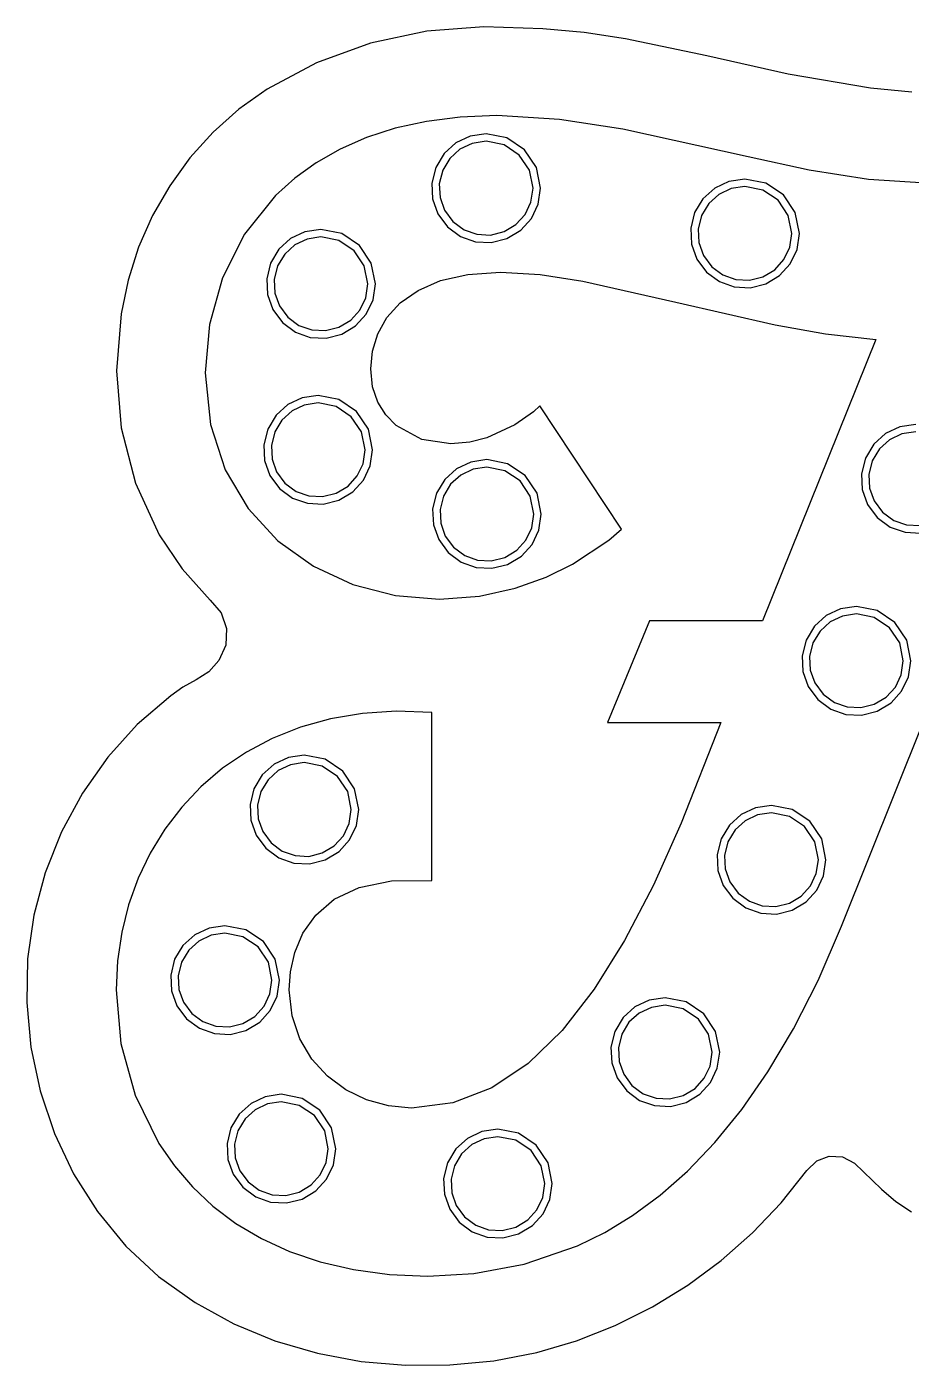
# Model space of a CAD drawing. Extents: x -88 to 86, y -128 to 45.
# Drawn here: x -86.8 to -39.7, y -26 to 45.3 of the extents above; entities that cross this region are included whole.
import ezdxf

# ---------------------------------------------------------------- set-up
doc = ezdxf.new("R2010")
doc.units = 0

msp = doc.modelspace()

# ---------------------------------------------------------------- linework, layer by layer
at = {"layer": 'Background'}
for p, q in [((-65.497886, 45.068745), (-68.496359, 44.424806)), ((-62.461352, 45.30167), (-65.497886, 45.068745)), ((-62.461352, 45.30163), (-62.461352, 45.30167)), ((-59.324848, 45.18333), (-62.461352, 45.30163)), ((-57.111347, 44.992317), (-59.324848, 45.18333)), ((-54.920441, 44.665039), (-57.111347, 44.992317)), ((-68.496359, 44.424806), (-71.36063, 43.387757)), ((-50.580136, 43.758159), (-54.920441, 44.665039)), ((-46.251384, 42.775632), (-50.580136, 43.758159)), ((-71.36063, 43.387757), (-73.994555, 41.9755)), ((-41.881635, 42.0304), (-46.251384, 42.775632)), ((-73.994555, 41.9755), (-75.50101, 40.914633)), ((-39.683954, 41.823796), (-41.881635, 42.0304)), ((-75.50101, 40.914633), (-76.872917, 39.692797)), ((-76.872917, 39.692797), (-78.101185, 38.328395)), ((-78.101185, 38.328395), (-79.176724, 36.839825)), ((-79.176724, 36.839825), (-80.090444, 35.245488)), ((-80.090444, 35.245488), (-80.833252, 33.563785)), ((-80.833252, 33.563785), (-81.396059, 31.813115)), ((-81.396059, 31.813115), (-81.769773, 30.01188)), ((-81.769773, 30.01188), (-82.012812, 26.981628)), ((-82.012812, 26.981628), (-81.759476, 23.950556)), ((-81.759476, 23.950556), (-81.002543, 21.008436)), ((-81.002543, 21.008436), (-79.734789, 18.24504)), ((-79.734789, 18.24504), (-78.513536, 16.441181)), ((-78.513536, 16.441181), (-77.017992, 14.78019)), ((-77.017992, 14.78019), (-76.433599, 14.100212)), ((-76.433599, 14.100212), (-76.15636, 13.26379)), ((-76.15636, 13.26379), (-76.197632, 12.382345)), ((-76.197632, 12.382345), (-76.568774, 11.5673)), ((-76.568774, 11.5673), (-77.099082, 10.967206)), ((-77.099082, 10.967206), (-77.765657, 10.537052)), ((-78.471881, 10.151198), (-79.121138, 9.684)), ((-77.765657, 10.537052), (-78.471881, 10.151198)), ((-79.121138, 9.684), (-80.905973, 8.15678)), ((-80.905973, 8.15678), (-82.479013, 6.419028)), ((-82.479013, 6.419028), (-83.828087, 4.502456)), ((-83.828087, 4.502456), (-84.94102, 2.438776)), ((-84.94102, 2.438776), (-85.805642, 0.2597)), ((-85.805642, 0.2597), (-86.409779, -2.003061)), ((-86.409779, -2.003061), (-86.741259, -4.317795)), ((-86.741259, -4.317795), (-86.78791, -6.65279)), ((-86.78791, -6.65279), (-86.570492, -9.020113)), ((-86.570492, -9.020113), (-86.075627, -11.351341)), ((-86.075627, -11.351341), (-85.313146, -13.611304)), ((-85.313146, -13.611304), (-84.292882, -15.764826)), ((-44.736108, -15.077082), (-44.073106, -14.82966)), ((-44.073106, -14.82966), (-43.369393, -14.862521)), ((-43.369393, -14.862521), (-42.726977, -15.19832)), ((-46.636191, -17.311482), (-45.256392, -15.58213)), ((-45.256392, -15.58213), (-44.736108, -15.077082)), ((-42.726977, -15.19832), (-41.281303, -16.587215)), ((-84.292882, -15.764826), (-83.024667, -17.776736)), ((-41.281303, -16.587215), (-40.524759, -17.242316)), ((-83.024667, -17.776736), (-81.518333, -19.61186)), ((-48.161749, -18.913798), (-46.636191, -17.311482)), ((-40.524759, -17.242316), (-39.686913, -17.79827)), ((-49.820001, -20.378613), (-48.161749, -18.913798)), ((-81.518333, -19.61186), (-79.783712, -21.235026)), ((-51.597884, -21.695458), (-49.820001, -20.378613)), ((-79.783712, -21.235026), (-77.830637, -22.61106)), ((-53.482333, -22.853866), (-51.597884, -21.695458)), ((-77.830637, -22.61106), (-75.758708, -23.752174)), ((-55.460284, -23.843371), (-53.482333, -22.853866)), ((-75.758708, -23.752174), (-73.575517, -24.652112)), ((-57.518673, -24.653504), (-55.460284, -23.843371)), ((-73.575517, -24.652112), (-71.30793, -25.315995)), ((-59.644437, -25.2738), (-57.518673, -24.653504)), ((-71.30793, -25.315995), (-68.982815, -25.748944)), ((-61.930984, -25.713385), (-59.644437, -25.2738)), ((-68.982815, -25.748944), (-66.627041, -25.956078)), ((-66.627041, -25.956078), (-64.267475, -25.942518)), ((-64.267475, -25.942518), (-61.930984, -25.713385))]:
    msp.add_line(p, q, dxfattribs=at)
at = {"layer": 'Layer 1'}
for p, q in [((-63.188741, 39.476258), (-63.949549, 39.114852)), ((-62.338395, 39.60359), (-63.188741, 39.476258)), ((-62.338395, 39.20359), (-63.071452, 39.093821)), ((-61.228613, 39.382841), (-62.338395, 39.60359)), ((-62.338395, 39.60359), (-62.338395, 39.60359)), ((-61.381686, 39.013289), (-62.338395, 39.20359)), ((-62.338395, 39.20359), (-62.338395, 39.20359)), ((-60.287785, 38.7542), (-61.228613, 39.382841)), ((-64.574593, 38.550261), (-65.017646, 37.813372)), ((-63.949549, 39.114852), (-64.574593, 38.550261)), ((-63.727321, 38.782264), (-64.266152, 38.295548)), ((-63.071452, 39.093821), (-63.727321, 38.782264)), ((-60.570628, 38.471357), (-61.381686, 39.013289)), ((-59.659144, 37.813372), (-60.287785, 38.7542)), ((-65.017646, 37.813372), (-65.225419, 36.979027)), ((-64.266152, 38.295548), (-64.648094, 37.660299)), ((-60.028696, 37.660299), (-60.570628, 38.471357)), ((-59.438395, 36.70359), (-59.659144, 37.813372)), ((-64.648094, 37.660299), (-64.827209, 36.941036)), ((-59.838395, 36.70359), (-60.028696, 37.660299)), ((-49.409741, 37.068258), (-50.170549, 36.706852)), ((-48.559395, 37.19559), (-49.409741, 37.068258)), ((-47.449613, 36.974841), (-48.559395, 37.19559)), ((-48.559395, 37.19559), (-48.559395, 37.19559)), ((-65.225419, 36.979027), (-65.182672, 36.137828)), ((-64.827209, 36.941036), (-64.790358, 36.215864)), ((-59.948164, 35.970533), (-59.838395, 36.70359)), ((-59.565727, 35.853244), (-59.438395, 36.70359)), ((-50.170549, 36.706852), (-50.795593, 36.142261)), ((-49.948321, 36.374264), (-50.487152, 35.887548)), ((-49.292452, 36.685821), (-49.948321, 36.374264)), ((-48.559395, 36.79559), (-49.292452, 36.685821)), ((-47.602686, 36.605289), (-48.559395, 36.79559)), ((-48.559395, 36.79559), (-48.559395, 36.79559)), ((-46.791628, 36.063357), (-47.602686, 36.605289)), ((-46.508785, 36.3462), (-47.449613, 36.974841)), ((-45.880144, 35.405372), (-46.508785, 36.3462)), ((-65.182672, 36.137828), (-64.900252, 35.344303)), ((-64.790358, 36.215864), (-64.546893, 35.531791)), ((-60.259721, 35.314664), (-59.948164, 35.970533)), ((-59.927133, 35.092436), (-59.565727, 35.853244)), ((-50.795593, 36.142261), (-51.238646, 35.405372)), ((-50.487152, 35.887548), (-50.869094, 35.252299)), ((-46.249696, 35.252299), (-46.791628, 36.063357)), ((-64.900252, 35.344303), (-64.389005, 34.65298)), ((-64.546893, 35.531791), (-64.106162, 34.935823)), ((-64.106162, 34.935823), (-63.510194, 34.495092)), ((-60.746437, 34.775833), (-60.259721, 35.314664)), ((-60.491724, 34.467392), (-59.927133, 35.092436)), ((-51.238646, 35.405372), (-51.446419, 34.571027)), ((-50.869094, 35.252299), (-51.048209, 34.533036)), ((-46.059395, 34.29559), (-46.249696, 35.252299)), ((-45.659395, 34.29559), (-45.880144, 35.405372)), ((-71.980741, 34.384258), (-72.741549, 34.022852)), ((-71.130395, 34.51159), (-71.980741, 34.384258)), ((-70.020613, 34.290841), (-71.130395, 34.51159)), ((-71.130395, 34.51159), (-71.130395, 34.51159)), ((-69.079785, 33.6622), (-70.020613, 34.290841)), ((-64.389005, 34.65298), (-63.697682, 34.141733)), ((-63.510194, 34.495092), (-62.826121, 34.251627)), ((-62.826121, 34.251627), (-62.100949, 34.214776)), ((-62.100949, 34.214776), (-61.381686, 34.393891)), ((-61.381686, 34.393891), (-60.746437, 34.775833)), ((-61.228613, 34.024339), (-60.491724, 34.467392)), ((-51.446419, 34.571027), (-51.403672, 33.729828)), ((-51.048209, 34.533036), (-51.011358, 33.807864)), ((-46.169164, 33.562533), (-46.059395, 34.29559)), ((-45.786727, 33.445244), (-45.659395, 34.29559)), ((-72.741549, 34.022852), (-73.366593, 33.458261)), ((-72.519321, 33.690264), (-73.058152, 33.203548)), ((-71.863452, 34.001821), (-72.519321, 33.690264)), ((-71.130395, 34.11159), (-71.863452, 34.001821)), ((-70.173686, 33.921289), (-71.130395, 34.11159)), ((-71.130395, 34.11159), (-71.130395, 34.11159)), ((-69.362628, 33.379357), (-70.173686, 33.921289)), ((-68.451144, 32.721372), (-69.079785, 33.6622)), ((-63.697682, 34.141733), (-62.904157, 33.859313)), ((-62.904157, 33.859313), (-62.062958, 33.816566)), ((-62.062958, 33.816566), (-61.228613, 34.024339)), ((-51.403672, 33.729828), (-51.121252, 32.936303)), ((-51.011358, 33.807864), (-50.767893, 33.123791)), ((-46.480721, 32.906664), (-46.169164, 33.562533)), ((-73.366593, 33.458261), (-73.809646, 32.721372)), ((-73.058152, 33.203548), (-73.440094, 32.568299)), ((-68.820696, 32.568299), (-69.362628, 33.379357)), ((-51.121252, 32.936303), (-50.610005, 32.24498)), ((-50.767893, 33.123791), (-50.327162, 32.527823)), ((-46.967437, 32.367833), (-46.480721, 32.906664)), ((-46.148133, 32.684436), (-45.786727, 33.445244)), ((-73.809646, 32.721372), (-74.017419, 31.887027)), ((-73.440094, 32.568299), (-73.619209, 31.849036)), ((-68.630395, 31.61159), (-68.820696, 32.568299)), ((-68.230395, 31.61159), (-68.451144, 32.721372)), ((-50.610005, 32.24498), (-49.918682, 31.733733)), ((-50.327162, 32.527823), (-49.731194, 32.087092)), ((-49.731194, 32.087092), (-49.047121, 31.843627)), ((-47.602686, 31.985891), (-46.967437, 32.367833)), ((-46.712724, 32.059392), (-46.148133, 32.684436)), ((-74.017419, 31.887027), (-73.974672, 31.045828)), ((-73.619209, 31.849036), (-73.582358, 31.123864)), ((-68.740164, 30.878533), (-68.630395, 31.61159)), ((-68.357727, 30.761244), (-68.230395, 31.61159)), ((-49.918682, 31.733733), (-49.125157, 31.451313)), ((-49.125157, 31.451313), (-48.283958, 31.408566)), ((-49.047121, 31.843627), (-48.321949, 31.806776)), ((-48.321949, 31.806776), (-47.602686, 31.985891)), ((-48.283958, 31.408566), (-47.449613, 31.616339)), ((-47.449613, 31.616339), (-46.712724, 32.059392)), ((-73.974672, 31.045828), (-73.692252, 30.252303)), ((-73.582358, 31.123864), (-73.338893, 30.439791)), ((-69.051721, 30.222664), (-68.740164, 30.878533)), ((-68.719133, 30.000436), (-68.357727, 30.761244)), ((-73.692252, 30.252303), (-73.181005, 29.56098)), ((-73.338893, 30.439791), (-72.898162, 29.843823)), ((-69.538437, 29.683833), (-69.051721, 30.222664)), ((-69.283724, 29.375392), (-68.719133, 30.000436)), ((-73.181005, 29.56098), (-72.489682, 29.049733)), ((-72.898162, 29.843823), (-72.302194, 29.403092)), ((-72.302194, 29.403092), (-71.618121, 29.159627)), ((-70.892949, 29.122776), (-70.173686, 29.301891)), ((-70.173686, 29.301891), (-69.538437, 29.683833)), ((-70.020613, 28.932339), (-69.283724, 29.375392)), ((-72.489682, 29.049733), (-71.696157, 28.767313)), ((-71.696157, 28.767313), (-70.854958, 28.724566)), ((-71.618121, 29.159627), (-70.892949, 29.122776)), ((-70.854958, 28.724566), (-70.020613, 28.932339)), ((-71.280395, 25.67459), (-72.130741, 25.547258)), ((-70.170613, 25.453841), (-71.280395, 25.67459)), ((-71.280395, 25.67459), (-71.280395, 25.67459)), ((-72.891549, 25.185852), (-73.516593, 24.621261)), ((-72.130741, 25.547258), (-72.891549, 25.185852)), ((-72.013452, 25.164821), (-72.669321, 24.853264)), ((-71.280395, 25.27459), (-72.013452, 25.164821)), ((-70.323686, 25.084289), (-71.280395, 25.27459)), ((-71.280395, 25.27459), (-71.280395, 25.27459)), ((-69.512628, 24.542357), (-70.323686, 25.084289)), ((-69.229785, 24.8252), (-70.170613, 25.453841)), ((-73.516593, 24.621261), (-73.959646, 23.884372)), ((-73.208152, 24.366548), (-73.590094, 23.731299)), ((-72.669321, 24.853264), (-73.208152, 24.366548)), ((-68.970696, 23.731299), (-69.512628, 24.542357)), ((-68.601144, 23.884372), (-69.229785, 24.8252)), ((-73.959646, 23.884372), (-74.167419, 23.050027)), ((-73.590094, 23.731299), (-73.769209, 23.012036)), ((-68.780395, 22.77459), (-68.970696, 23.731299)), ((-68.380395, 22.77459), (-68.601144, 23.884372)), ((-41.080549, 23.642852), (-41.705593, 23.078261)), ((-40.319741, 24.004258), (-41.080549, 23.642852)), ((-40.202452, 23.621821), (-40.858321, 23.310264)), ((-39.469395, 24.13159), (-40.319741, 24.004258)), ((-39.469395, 23.73159), (-40.202452, 23.621821)), ((-74.167419, 23.050027), (-74.124672, 22.208828)), ((-73.769209, 23.012036), (-73.732358, 22.286864)), ((-41.705593, 23.078261), (-42.148646, 22.341372)), ((-41.397152, 22.823548), (-41.779094, 22.188299)), ((-40.858321, 23.310264), (-41.397152, 22.823548)), ((-74.124672, 22.208828), (-73.842252, 21.415303)), ((-73.732358, 22.286864), (-73.488893, 21.602791)), ((-68.890164, 22.041533), (-68.780395, 22.77459)), ((-68.507727, 21.924244), (-68.380395, 22.77459)), ((-63.150741, 22.130258), (-63.911549, 21.768852)), ((-62.300395, 22.25759), (-63.150741, 22.130258)), ((-61.190613, 22.036841), (-62.300395, 22.25759)), ((-62.300395, 22.25759), (-62.300395, 22.25759)), ((-42.148646, 22.341372), (-42.356419, 21.507027)), ((-41.779094, 22.188299), (-41.958209, 21.469036)), ((-73.842252, 21.415303), (-73.331005, 20.72398)), ((-73.488893, 21.602791), (-73.048162, 21.006823)), ((-69.688437, 20.846833), (-69.201721, 21.385664)), ((-69.201721, 21.385664), (-68.890164, 22.041533)), ((-68.869133, 21.163436), (-68.507727, 21.924244)), ((-63.911549, 21.768852), (-64.536593, 21.204261)), ((-63.689321, 21.436264), (-64.228152, 20.949548)), ((-63.033452, 21.747821), (-63.689321, 21.436264)), ((-62.300395, 21.85759), (-63.033452, 21.747821)), ((-61.343686, 21.667289), (-62.300395, 21.85759)), ((-62.300395, 21.85759), (-62.300395, 21.85759)), ((-60.532628, 21.125357), (-61.343686, 21.667289)), ((-60.249785, 21.4082), (-61.190613, 22.036841)), ((-59.621144, 20.467372), (-60.249785, 21.4082)), ((-42.356419, 21.507027), (-42.313672, 20.665828)), ((-41.958209, 21.469036), (-41.921358, 20.743864)), ((-73.331005, 20.72398), (-72.639682, 20.212733)), ((-73.048162, 21.006823), (-72.452194, 20.566092)), ((-70.323686, 20.464891), (-69.688437, 20.846833)), ((-69.433724, 20.538392), (-68.869133, 21.163436)), ((-64.536593, 21.204261), (-64.979646, 20.467372)), ((-64.228152, 20.949548), (-64.610094, 20.314299)), ((-59.990696, 20.314299), (-60.532628, 21.125357)), ((-42.313672, 20.665828), (-42.031252, 19.872303)), ((-41.921358, 20.743864), (-41.677893, 20.059791)), ((-72.639682, 20.212733), (-71.846157, 19.930313)), ((-72.452194, 20.566092), (-71.768121, 20.322627)), ((-71.768121, 20.322627), (-71.042949, 20.285776)), ((-71.042949, 20.285776), (-70.323686, 20.464891)), ((-71.004958, 19.887566), (-70.170613, 20.095339)), ((-70.170613, 20.095339), (-69.433724, 20.538392)), ((-64.979646, 20.467372), (-65.187419, 19.633027)), ((-64.610094, 20.314299), (-64.789209, 19.595036)), ((-59.800395, 19.35759), (-59.990696, 20.314299)), ((-59.400395, 19.35759), (-59.621144, 20.467372)), ((-41.677893, 20.059791), (-41.237162, 19.463823)), ((-71.846157, 19.930313), (-71.004958, 19.887566)), ((-65.187419, 19.633027), (-65.144672, 18.791828)), ((-64.789209, 19.595036), (-64.752358, 18.869864)), ((-59.910164, 18.624533), (-59.800395, 19.35759)), ((-59.527727, 18.507244), (-59.400395, 19.35759)), ((-42.031252, 19.872303), (-41.520005, 19.18098)), ((-41.237162, 19.463823), (-40.641194, 19.023092)), ((-65.144672, 18.791828), (-64.862252, 17.998303)), ((-64.752358, 18.869864), (-64.508893, 18.185791)), ((-60.221721, 17.968664), (-59.910164, 18.624533)), ((-41.520005, 19.18098), (-40.828682, 18.669733)), ((-40.828682, 18.669733), (-40.035157, 18.387313)), ((-40.641194, 19.023092), (-39.957121, 18.779627)), ((-39.957121, 18.779627), (-39.231949, 18.742776)), ((-64.862252, 17.998303), (-64.351005, 17.30698)), ((-64.508893, 18.185791), (-64.068162, 17.589823)), ((-60.708437, 17.429833), (-60.221721, 17.968664)), ((-59.889133, 17.746436), (-59.527727, 18.507244)), ((-40.035157, 18.387313), (-39.193958, 18.344566)), ((-64.351005, 17.30698), (-63.659682, 16.795733)), ((-64.068162, 17.589823), (-63.472194, 17.149092)), ((-63.472194, 17.149092), (-62.788121, 16.905627)), ((-61.343686, 17.047891), (-60.708437, 17.429833)), ((-61.190613, 16.678339), (-60.453724, 17.121392)), ((-60.453724, 17.121392), (-59.889133, 17.746436)), ((-63.659682, 16.795733), (-62.866157, 16.513313)), ((-62.866157, 16.513313), (-62.024958, 16.470566)), ((-62.788121, 16.905627), (-62.062949, 16.868776)), ((-62.062949, 16.868776), (-61.343686, 17.047891)), ((-62.024958, 16.470566), (-61.190613, 16.678339)), ((-43.478741, 14.313258), (-44.239549, 13.951852)), ((-42.628395, 14.44059), (-43.478741, 14.313258)), ((-41.518613, 14.219841), (-42.628395, 14.44059)), ((-42.628395, 14.44059), (-42.628395, 14.44059)), ((-44.239549, 13.951852), (-44.864593, 13.387261)), ((-44.017321, 13.619264), (-44.556152, 13.132548)), ((-43.361452, 13.930821), (-44.017321, 13.619264)), ((-42.628395, 14.04059), (-43.361452, 13.930821)), ((-41.671686, 13.850289), (-42.628395, 14.04059)), ((-42.628395, 14.04059), (-42.628395, 14.04059)), ((-40.860628, 13.308357), (-41.671686, 13.850289)), ((-40.577785, 13.5912), (-41.518613, 14.219841)), ((-39.949144, 12.650372), (-40.577785, 13.5912)), ((-44.864593, 13.387261), (-45.307646, 12.650372)), ((-44.556152, 13.132548), (-44.938094, 12.497299)), ((-40.318696, 12.497299), (-40.860628, 13.308357)), ((-45.307646, 12.650372), (-45.515419, 11.816027)), ((-44.938094, 12.497299), (-45.117209, 11.778036)), ((-40.128395, 11.54059), (-40.318696, 12.497299)), ((-39.728395, 11.54059), (-39.949144, 12.650372)), ((-45.515419, 11.816027), (-45.472672, 10.974828)), ((-45.117209, 11.778036), (-45.080358, 11.052864)), ((-40.238164, 10.807533), (-40.128395, 11.54059)), ((-39.855727, 10.690244), (-39.728395, 11.54059)), ((-45.472672, 10.974828), (-45.190252, 10.181303)), ((-45.080358, 11.052864), (-44.836893, 10.368791)), ((-40.549721, 10.151664), (-40.238164, 10.807533)), ((-40.217133, 9.929436), (-39.855727, 10.690244)), ((-45.190252, 10.181303), (-44.679005, 9.48998)), ((-44.836893, 10.368791), (-44.396162, 9.772823)), ((-41.036437, 9.612833), (-40.549721, 10.151664)), ((-44.679005, 9.48998), (-43.987682, 8.978733)), ((-44.396162, 9.772823), (-43.800194, 9.332092)), ((-43.800194, 9.332092), (-43.116121, 9.088627)), ((-41.671686, 9.230891), (-41.036437, 9.612833)), ((-41.518613, 8.861339), (-40.781724, 9.304392)), ((-40.781724, 9.304392), (-40.217133, 9.929436)), ((-43.987682, 8.978733), (-43.194157, 8.696313)), ((-43.194157, 8.696313), (-42.352958, 8.653566)), ((-43.116121, 9.088627), (-42.390949, 9.051776)), ((-42.390949, 9.051776), (-41.671686, 9.230891)), ((-42.352958, 8.653566), (-41.518613, 8.861339)), ((-72.013395, 6.52459), (-72.863741, 6.397258)), ((-70.903613, 6.303841), (-72.013395, 6.52459)), ((-72.013395, 6.52459), (-72.013395, 6.52459)), ((-73.624549, 6.035852), (-74.249593, 5.471261)), ((-73.402321, 5.703264), (-73.941152, 5.216548)), ((-72.863741, 6.397258), (-73.624549, 6.035852)), ((-72.746452, 6.014821), (-73.402321, 5.703264)), ((-72.013395, 6.12459), (-72.746452, 6.014821)), ((-71.056686, 5.934289), (-72.013395, 6.12459)), ((-72.013395, 6.12459), (-72.013395, 6.12459)), ((-70.245628, 5.392357), (-71.056686, 5.934289)), ((-69.962785, 5.6752), (-70.903613, 6.303841)), ((-74.249593, 5.471261), (-74.692646, 4.734372)), ((-73.941152, 5.216548), (-74.323094, 4.581299)), ((-69.703696, 4.581299), (-70.245628, 5.392357)), ((-69.334144, 4.734372), (-69.962785, 5.6752)), ((-74.692646, 4.734372), (-74.900419, 3.900027)), ((-74.323094, 4.581299), (-74.502209, 3.862036)), ((-69.513395, 3.62459), (-69.703696, 4.581299)), ((-69.113395, 3.62459), (-69.334144, 4.734372)), ((-74.900419, 3.900027), (-74.857672, 3.058828)), ((-74.502209, 3.862036), (-74.465358, 3.136864)), ((-69.623164, 2.891533), (-69.513395, 3.62459)), ((-69.240727, 2.774244), (-69.113395, 3.62459)), ((-48.002741, 3.724258), (-48.763549, 3.362852)), ((-47.152395, 3.85159), (-48.002741, 3.724258)), ((-46.042613, 3.630841), (-47.152395, 3.85159)), ((-47.152395, 3.85159), (-47.152395, 3.85159)), ((-45.101785, 3.0022), (-46.042613, 3.630841)), ((-74.857672, 3.058828), (-74.575252, 2.265303)), ((-74.465358, 3.136864), (-74.221893, 2.452791)), ((-69.934721, 2.235664), (-69.623164, 2.891533)), ((-48.763549, 3.362852), (-49.388593, 2.798261)), ((-48.541321, 3.030264), (-49.080152, 2.543548)), ((-47.885452, 3.341821), (-48.541321, 3.030264)), ((-47.152395, 3.45159), (-47.885452, 3.341821)), ((-46.195686, 3.261289), (-47.152395, 3.45159)), ((-47.152395, 3.45159), (-47.152395, 3.45159)), ((-45.384628, 2.719357), (-46.195686, 3.261289)), ((-44.473144, 2.061372), (-45.101785, 3.0022)), ((-74.575252, 2.265303), (-74.064005, 1.57398)), ((-74.221893, 2.452791), (-73.781162, 1.856823)), ((-70.421437, 1.696833), (-69.934721, 2.235664)), ((-69.602133, 2.013436), (-69.240727, 2.774244)), ((-49.388593, 2.798261), (-49.831646, 2.061372)), ((-49.080152, 2.543548), (-49.462094, 1.908299)), ((-44.842696, 1.908299), (-45.384628, 2.719357)), ((-74.064005, 1.57398), (-73.372682, 1.062733)), ((-73.781162, 1.856823), (-73.185194, 1.416092)), ((-71.056686, 1.314891), (-70.421437, 1.696833)), ((-70.166724, 1.388392), (-69.602133, 2.013436)), ((-49.831646, 2.061372), (-50.039419, 1.227027)), ((-49.462094, 1.908299), (-49.641209, 1.189036)), ((-44.652395, 0.95159), (-44.842696, 1.908299)), ((-44.252395, 0.95159), (-44.473144, 2.061372)), ((-73.372682, 1.062733), (-72.579157, 0.780313)), ((-73.185194, 1.416092), (-72.501121, 1.172627)), ((-72.579157, 0.780313), (-71.737958, 0.737566)), ((-72.501121, 1.172627), (-71.775949, 1.135776)), ((-71.775949, 1.135776), (-71.056686, 1.314891)), ((-71.737958, 0.737566), (-70.903613, 0.945339)), ((-70.903613, 0.945339), (-70.166724, 1.388392)), ((-50.039419, 1.227027), (-49.996672, 0.385828)), ((-49.641209, 1.189036), (-49.604358, 0.463864)), ((-44.762164, 0.218533), (-44.652395, 0.95159)), ((-44.379727, 0.101244), (-44.252395, 0.95159)), ((-49.996672, 0.385828), (-49.714252, -0.407697)), ((-49.604358, 0.463864), (-49.360893, -0.220209)), ((-45.073721, -0.437336), (-44.762164, 0.218533)), ((-44.741133, -0.659564), (-44.379727, 0.101244)), ((-49.714252, -0.407697), (-49.203005, -1.09902)), ((-49.360893, -0.220209), (-48.920162, -0.816177)), ((-45.560437, -0.976167), (-45.073721, -0.437336)), ((-45.305724, -1.284608), (-44.741133, -0.659564)), ((-49.203005, -1.09902), (-48.511682, -1.610267)), ((-48.920162, -0.816177), (-48.324194, -1.256908)), ((-48.324194, -1.256908), (-47.640121, -1.500373)), ((-46.914949, -1.537224), (-46.195686, -1.358109)), ((-46.195686, -1.358109), (-45.560437, -0.976167)), ((-46.042613, -1.727661), (-45.305724, -1.284608)), ((-48.511682, -1.610267), (-47.718157, -1.892687)), ((-47.718157, -1.892687), (-46.876958, -1.935434)), ((-47.640121, -1.500373), (-46.914949, -1.537224)), ((-46.876958, -1.935434), (-46.042613, -1.727661)), ((-77.087741, -2.683742), (-77.848549, -3.045148)), ((-76.237395, -2.55641), (-77.087741, -2.683742)), ((-75.127613, -2.777159), (-76.237395, -2.55641)), ((-76.237395, -2.55641), (-76.237395, -2.55641)), ((-74.186785, -3.4058), (-75.127613, -2.777159)), ((-77.848549, -3.045148), (-78.473593, -3.609739)), ((-77.626321, -3.377736), (-78.165152, -3.864452)), ((-76.970452, -3.066179), (-77.626321, -3.377736)), ((-76.237395, -2.95641), (-76.970452, -3.066179)), ((-75.280686, -3.146711), (-76.237395, -2.95641)), ((-76.237395, -2.95641), (-76.237395, -2.95641)), ((-74.469628, -3.688643), (-75.280686, -3.146711)), ((-73.558144, -4.346628), (-74.186785, -3.4058)), ((-78.473593, -3.609739), (-78.916646, -4.346628)), ((-78.165152, -3.864452), (-78.547094, -4.499701)), ((-73.927696, -4.499701), (-74.469628, -3.688643)), ((-78.916646, -4.346628), (-79.124419, -5.180973)), ((-78.547094, -4.499701), (-78.726209, -5.218964)), ((-73.737395, -5.45641), (-73.927696, -4.499701)), ((-73.337395, -5.45641), (-73.558144, -4.346628)), ((-79.124419, -5.180973), (-79.081672, -6.022172)), ((-78.726209, -5.218964), (-78.689358, -5.944136)), ((-73.847164, -6.189467), (-73.737395, -5.45641)), ((-73.464727, -6.306756), (-73.337395, -5.45641)), ((-79.081672, -6.022172), (-78.799252, -6.815697)), ((-78.689358, -5.944136), (-78.445893, -6.628209)), ((-74.158721, -6.845336), (-73.847164, -6.189467)), ((-73.826133, -7.067564), (-73.464727, -6.306756)), ((-52.804395, -6.39241), (-53.654741, -6.519742)), ((-51.694613, -6.613159), (-52.804395, -6.39241)), ((-52.804395, -6.39241), (-52.804395, -6.39241)), ((-78.799252, -6.815697), (-78.288005, -7.50702)), ((-78.445893, -6.628209), (-78.005162, -7.224177)), ((-74.645437, -7.384167), (-74.158721, -6.845336)), ((-74.390724, -7.692608), (-73.826133, -7.067564)), ((-54.415549, -6.881148), (-55.040593, -7.445739)), ((-53.654741, -6.519742), (-54.415549, -6.881148)), ((-53.537452, -6.902179), (-54.193321, -7.213736)), ((-52.804395, -6.79241), (-53.537452, -6.902179)), ((-51.847686, -6.982711), (-52.804395, -6.79241)), ((-52.804395, -6.79241), (-52.804395, -6.79241)), ((-51.036628, -7.524643), (-51.847686, -6.982711)), ((-50.753785, -7.2418), (-51.694613, -6.613159)), ((-78.288005, -7.50702), (-77.596682, -8.018267)), ((-78.005162, -7.224177), (-77.409194, -7.664908)), ((-77.409194, -7.664908), (-76.725121, -7.908373)), ((-75.999949, -7.945224), (-75.280686, -7.766109)), ((-75.280686, -7.766109), (-74.645437, -7.384167)), ((-75.127613, -8.135661), (-74.390724, -7.692608)), ((-55.040593, -7.445739), (-55.483646, -8.182628)), ((-54.732152, -7.700452), (-55.114094, -8.335701)), ((-54.193321, -7.213736), (-54.732152, -7.700452)), ((-50.494696, -8.335701), (-51.036628, -7.524643)), ((-50.125144, -8.182628), (-50.753785, -7.2418)), ((-77.596682, -8.018267), (-76.803157, -8.300687)), ((-76.803157, -8.300687), (-75.961958, -8.343434)), ((-76.725121, -7.908373), (-75.999949, -7.945224)), ((-75.961958, -8.343434), (-75.127613, -8.135661)), ((-55.483646, -8.182628), (-55.691419, -9.016973)), ((-55.114094, -8.335701), (-55.293209, -9.054964)), ((-50.304395, -9.29241), (-50.494696, -8.335701)), ((-49.904395, -9.29241), (-50.125144, -8.182628)), ((-55.691419, -9.016973), (-55.648672, -9.858172)), ((-55.293209, -9.054964), (-55.256358, -9.780136)), ((-55.648672, -9.858172), (-55.366252, -10.651697)), ((-55.256358, -9.780136), (-55.012893, -10.464209)), ((-50.414164, -10.025467), (-50.304395, -9.29241)), ((-50.031727, -10.142756), (-49.904395, -9.29241)), ((-55.366252, -10.651697), (-54.855005, -11.34302)), ((-55.012893, -10.464209), (-54.572162, -11.060177)), ((-51.212437, -11.220167), (-50.725721, -10.681336)), ((-50.725721, -10.681336), (-50.414164, -10.025467)), ((-50.393133, -10.903564), (-50.031727, -10.142756)), ((-54.855005, -11.34302), (-54.163682, -11.854267)), ((-54.572162, -11.060177), (-53.976194, -11.500908)), ((-51.847686, -11.602109), (-51.212437, -11.220167)), ((-50.957724, -11.528608), (-50.393133, -10.903564)), ((-74.851549, -12.020148), (-75.476593, -12.584739)), ((-74.090741, -11.658742), (-74.851549, -12.020148)), ((-73.973452, -12.041179), (-74.629321, -12.352736)), ((-73.240395, -11.53141), (-74.090741, -11.658742)), ((-73.240395, -11.93141), (-73.973452, -12.041179)), ((-72.130613, -11.752159), (-73.240395, -11.53141)), ((-73.240395, -11.53141), (-73.240395, -11.53141)), ((-72.283686, -12.121711), (-73.240395, -11.93141)), ((-73.240395, -11.93141), (-73.240395, -11.93141)), ((-71.189785, -12.3808), (-72.130613, -11.752159)), ((-54.163682, -11.854267), (-53.370157, -12.136687)), ((-53.976194, -11.500908), (-53.292121, -11.744373)), ((-53.292121, -11.744373), (-52.566949, -11.781224)), ((-52.566949, -11.781224), (-51.847686, -11.602109)), ((-52.528958, -12.179434), (-51.694613, -11.971661)), ((-51.694613, -11.971661), (-50.957724, -11.528608)), ((-75.476593, -12.584739), (-75.919646, -13.321628)), ((-74.629321, -12.352736), (-75.168152, -12.839452)), ((-71.472628, -12.663643), (-72.283686, -12.121711)), ((-70.930696, -13.474701), (-71.472628, -12.663643)), ((-70.561144, -13.321628), (-71.189785, -12.3808)), ((-53.370157, -12.136687), (-52.528958, -12.179434)), ((-75.919646, -13.321628), (-76.127419, -14.155973)), ((-75.550094, -13.474701), (-75.729209, -14.193964)), ((-75.168152, -12.839452), (-75.550094, -13.474701)), ((-70.740395, -14.43141), (-70.930696, -13.474701)), ((-70.340395, -14.43141), (-70.561144, -13.321628)), ((-62.564741, -13.515742), (-63.325549, -13.877148)), ((-61.714395, -13.38841), (-62.564741, -13.515742)), ((-60.604613, -13.609159), (-61.714395, -13.38841)), ((-61.714395, -13.38841), (-61.714395, -13.38841)), ((-76.127419, -14.155973), (-76.084672, -14.997172)), ((-75.729209, -14.193964), (-75.692358, -14.919136)), ((-63.325549, -13.877148), (-63.950593, -14.441739)), ((-63.103321, -14.209736), (-63.642152, -14.696452)), ((-62.447452, -13.898179), (-63.103321, -14.209736)), ((-61.714395, -13.78841), (-62.447452, -13.898179)), ((-60.757686, -13.978711), (-61.714395, -13.78841)), ((-61.714395, -13.78841), (-61.714395, -13.78841)), ((-59.946628, -14.520643), (-60.757686, -13.978711)), ((-59.663785, -14.2378), (-60.604613, -13.609159)), ((-59.035144, -15.178628), (-59.663785, -14.2378)), ((-75.692358, -14.919136), (-75.448893, -15.603209)), ((-70.850164, -15.164467), (-70.740395, -14.43141)), ((-70.467727, -15.281756), (-70.340395, -14.43141)), ((-63.950593, -14.441739), (-64.393646, -15.178628)), ((-63.642152, -14.696452), (-64.024094, -15.331701)), ((-59.404696, -15.331701), (-59.946628, -14.520643)), ((-76.084672, -14.997172), (-75.802252, -15.790697)), ((-75.448893, -15.603209), (-75.008162, -16.199177)), ((-71.161721, -15.820336), (-70.850164, -15.164467)), ((-70.829133, -16.042564), (-70.467727, -15.281756)), ((-64.393646, -15.178628), (-64.601419, -16.012973)), ((-64.024094, -15.331701), (-64.203209, -16.050964)), ((-59.214395, -16.28841), (-59.404696, -15.331701)), ((-58.814395, -16.28841), (-59.035144, -15.178628)), ((-75.802252, -15.790697), (-75.291005, -16.48202)), ((-75.008162, -16.199177), (-74.412194, -16.639908)), ((-72.283686, -16.741109), (-71.648437, -16.359167)), ((-71.648437, -16.359167), (-71.161721, -15.820336)), ((-71.393724, -16.667608), (-70.829133, -16.042564)), ((-64.601419, -16.012973), (-64.558672, -16.854172)), ((-64.203209, -16.050964), (-64.166358, -16.776136)), ((-59.324164, -17.021467), (-59.214395, -16.28841)), ((-58.941727, -17.138756), (-58.814395, -16.28841)), ((-75.291005, -16.48202), (-74.599682, -16.993267)), ((-74.599682, -16.993267), (-73.806157, -17.275687)), ((-74.412194, -16.639908), (-73.728121, -16.883373)), ((-73.728121, -16.883373), (-73.002949, -16.920224)), ((-73.002949, -16.920224), (-72.283686, -16.741109)), ((-72.130613, -17.110661), (-71.393724, -16.667608)), ((-64.558672, -16.854172), (-64.276252, -17.647697)), ((-64.166358, -16.776136), (-63.922893, -17.460209)), ((-59.635721, -17.677336), (-59.324164, -17.021467)), ((-73.806157, -17.275687), (-72.964958, -17.318434)), ((-72.964958, -17.318434), (-72.130613, -17.110661)), ((-64.276252, -17.647697), (-63.765005, -18.33902)), ((-63.922893, -17.460209), (-63.482162, -18.056177)), ((-60.122437, -18.216167), (-59.635721, -17.677336)), ((-59.303133, -17.899564), (-58.941727, -17.138756)), ((-63.765005, -18.33902), (-63.073682, -18.850267)), ((-63.482162, -18.056177), (-62.886194, -18.496908)), ((-62.886194, -18.496908), (-62.202121, -18.740373)), ((-60.757686, -18.598109), (-60.122437, -18.216167)), ((-60.604613, -18.967661), (-59.867724, -18.524608)), ((-59.867724, -18.524608), (-59.303133, -17.899564)), ((-63.073682, -18.850267), (-62.280157, -19.132687)), ((-62.280157, -19.132687), (-61.438958, -19.175434)), ((-62.202121, -18.740373), (-61.476949, -18.777224)), ((-61.476949, -18.777224), (-60.757686, -18.598109)), ((-61.438958, -19.175434), (-60.604613, -18.967661))]:
    msp.add_line(p, q, dxfattribs=at)
at = {"layer": 'Text'}
for p, q in [((-65.512529, 40.264392), (-67.178999, 39.89828)), ((-63.71111, 40.49119), (-65.512529, 40.264392)), ((-61.773157, 40.56895), (-63.71111, 40.49119)), ((-58.427779, 40.367984), (-61.773157, 40.56895)), ((-55.064938, 39.850288), (-58.427779, 40.367984)), ((-68.71211, 39.402579), (-70.113448, 38.787013)), ((-67.178999, 39.89828), (-68.71211, 39.402579)), ((-48.394822, 38.375919), (-55.064938, 39.850288)), ((-70.113448, 38.787013), (-71.384601, 38.061306)), ((-71.384601, 38.061306), (-72.527158, 37.235182)), ((-45.141527, 37.674853), (-48.394822, 38.375919)), ((-72.527158, 37.235182), (-73.542705, 36.318365)), ((-41.978725, 37.16827), (-45.141527, 37.674853)), ((-38.933408, 36.983975), (-41.978725, 37.16827)), ((-73.542705, 36.318365), (-75.19912, 34.25155)), ((-75.19912, 34.25155), (-76.366549, 31.938653)), ((-64.764231, 31.785179), (-63.306003, 32.11871)), ((-63.306003, 32.11871), (-61.569942, 32.23712)), ((-61.569942, 32.23712), (-59.466612, 32.105083)), ((-59.466612, 32.105083), (-57.190231, 31.752368)), ((-76.366549, 31.938653), (-77.057692, 29.457469)), ((-65.958914, 31.269072), (-64.764231, 31.785179)), ((-57.190231, 31.752368), (-52.238977, 30.645271)), ((-66.904341, 30.602935), (-65.958914, 31.269072)), ((-52.238977, 30.645271), (-46.957498, 29.436566)), ((-67.6148, 29.819314), (-66.904341, 30.602935)), ((-77.057692, 29.457469), (-77.285251, 26.88579)), ((-68.104581, 28.950756), (-67.6148, 29.819314)), ((-46.957498, 29.436566), (-44.268336, 28.956841)), ((-68.387971, 28.029806), (-68.104581, 28.950756)), ((-41.587113, 28.64699), (-47.615831, 13.6768)), ((-44.268336, 28.956841), (-41.587113, 28.64699)), ((-68.479259, 27.08901), (-68.387971, 28.029806)), ((-68.382017, 26.139348), (-68.479259, 27.08901)), ((-77.285251, 26.88579), (-77.008079, 24.131138)), ((-68.107756, 25.321459), (-68.382017, 26.139348)), ((-67.682671, 24.633754), (-68.107756, 25.321459)), ((-59.470051, 25.12459), (-59.820386, 24.807067)), ((-55.134793, 18.55397), (-59.470051, 25.12459)), ((-67.132958, 24.074648), (-67.682671, 24.633754)), ((-59.820386, 24.807067), (-60.799417, 24.108515)), ((-77.008079, 24.131138), (-76.223663, 21.715442)), ((-65.764431, 23.335875), (-67.132958, 24.074648)), ((-60.799417, 24.108515), (-62.299188, 23.409963)), ((-64.211739, 23.09244), (-65.764431, 23.335875)), ((-63.210613, 23.179759), (-64.211739, 23.09244)), ((-62.299188, 23.409963), (-63.210613, 23.179759)), ((-76.223663, 21.715442), (-75.002652, 19.647436)), ((-75.002652, 19.647436), (-73.415695, 17.93585)), ((-55.81006, 17.971842), (-55.134793, 18.55397)), ((-73.415695, 17.93585), (-71.53344, 16.589417)), ((-57.742722, 16.69116), (-55.81006, 17.971842)), ((-71.53344, 16.589417), (-69.426538, 15.616867)), ((-59.136915, 16.007159), (-57.742722, 16.69116)), ((-60.793067, 15.410478), (-59.136915, 16.007159)), ((-69.426538, 15.616867), (-67.165636, 15.026935)), ((-67.165636, 15.026935), (-64.821385, 14.82835)), ((-64.821385, 14.82835), (-62.693711, 14.988435)), ((-62.693711, 14.988435), (-60.793067, 15.410478)), ((-53.644548, 13.6768), (-55.879916, 8.25773)), ((-47.615831, 13.6768), (-53.644548, 13.6768)), ((-68.925247, 8.740236), (-70.626662, 8.452695)), ((-67.124408, 8.859291), (-68.925247, 8.740236)), ((-65.227815, 8.79964), (-67.124408, 8.859291)), ((-65.227815, -0.14183), (-65.227815, 8.79964)), ((-72.224981, 8.006888), (-73.716532, 7.413036)), ((-70.626662, 8.452695), (-72.224981, 8.006888)), ((-55.879916, 8.25773), (-49.851198, 8.25773)), ((-49.851198, 8.25773), (-51.951088, 2.9064)), ((-43.416049, -2.58042), (-39.080792, 8.25773)), ((-73.716532, 7.413036), (-75.097644, 6.681358)), ((-75.097644, 6.681358), (-76.364647, 5.822076)), ((-76.364647, 5.822076), (-77.513868, 4.845409)), ((-77.513868, 4.845409), (-78.541636, 3.761577)), ((-78.541636, 3.761577), (-79.44428, 2.580802)), ((-51.951088, 2.9064), (-53.426647, -0.390557)), ((-79.44428, 2.580802), (-80.218129, 1.313303)), ((-80.218129, 1.313303), (-80.85951, -0.0307)), ((-80.85951, -0.0307), (-81.364753, -1.440986)), ((-70.426473, -1.151556), (-69.099488, -0.518625)), ((-69.099488, -0.518625), (-67.381949, -0.158764)), ((-67.381949, -0.158764), (-65.227815, -0.14183)), ((-53.426647, -0.390557), (-54.966505, -3.350939)), ((-71.408945, -1.987702), (-70.426473, -1.151556)), ((-81.364753, -1.440986), (-81.730187, -2.907335)), ((-72.092944, -2.957209), (-71.408945, -1.987702)), ((-44.667208, -5.468727), (-43.416049, -2.58042)), ((-81.730187, -2.907335), (-81.952139, -4.419526)), ((-72.524512, -3.990222), (-72.092944, -2.957209)), ((-54.966505, -3.350939), (-56.584157, -5.942993)), ((-72.749689, -5.016883), (-72.524512, -3.990222)), ((-81.952139, -4.419526), (-82.026939, -5.96734)), ((-72.814517, -5.96734), (-72.749689, -5.016883)), ((-45.976217, -8.048442), (-44.667208, -5.468727)), ((-82.026939, -5.96734), (-81.777815, -8.819894)), ((-72.668456, -7.346581), (-72.814517, -5.96734)), ((-56.584157, -5.942993), (-58.293096, -8.134966)), ((-72.255675, -8.580557), (-72.668456, -7.346581)), ((-58.293096, -8.134966), (-60.106819, -9.895107)), ((-47.334243, -10.336431), (-45.976217, -8.048442)), ((-81.777815, -8.819894), (-81.024622, -11.577985)), ((-71.614277, -9.657359), (-72.255675, -8.580557)), ((-70.782365, -10.56508), (-71.614277, -9.657359)), ((-60.106819, -9.895107), (-62.038819, -11.191663)), ((-69.798041, -11.291813), (-70.782365, -10.56508)), ((-48.732455, -12.349565), (-47.334243, -10.336431)), ((-68.699409, -11.825651), (-69.798041, -11.291813)), ((-62.038819, -11.191663), (-64.102591, -11.992881)), ((-81.024622, -11.577985), (-79.758629, -14.1535)), ((-67.524571, -12.154686), (-68.699409, -11.825651)), ((-64.102591, -11.992881), (-66.31163, -12.26701)), ((-66.31163, -12.26701), (-67.524571, -12.154686)), ((-50.162024, -14.10471), (-48.732455, -12.349565)), ((-79.758629, -14.1535), (-78.930603, -15.345255)), ((-51.614116, -15.618736), (-50.162024, -14.10471)), ((-78.930603, -15.345255), (-77.971102, -16.458325)), ((-53.079902, -16.908511), (-51.614116, -15.618736)), ((-77.971102, -16.458325), (-76.879036, -17.481694)), ((-54.55055, -17.990904), (-53.079902, -16.908511)), ((-76.879036, -17.481694), (-75.653311, -18.404349)), ((-75.653311, -18.404349), (-74.292838, -19.215274)), ((-56.017228, -18.882782), (-54.55055, -17.990904)), ((-74.292838, -19.215274), (-72.796524, -19.903457)), ((-57.471107, -19.601014), (-56.017228, -18.882782)), ((-72.796524, -19.903457), (-71.163277, -20.457884)), ((-60.305139, -20.584016), (-57.471107, -19.601014)), ((-71.163277, -20.457884), (-69.392008, -20.867539)), ((-62.981997, -21.074855), (-60.305139, -20.584016)), ((-69.392008, -20.867539), (-67.481623, -21.121409)), ((-67.481623, -21.121409), (-65.431031, -21.20848)), ((-65.431031, -21.20848), (-62.981997, -21.074855))]:
    msp.add_line(p, q, dxfattribs=at)

doc.saveas('drawing.dxf')
